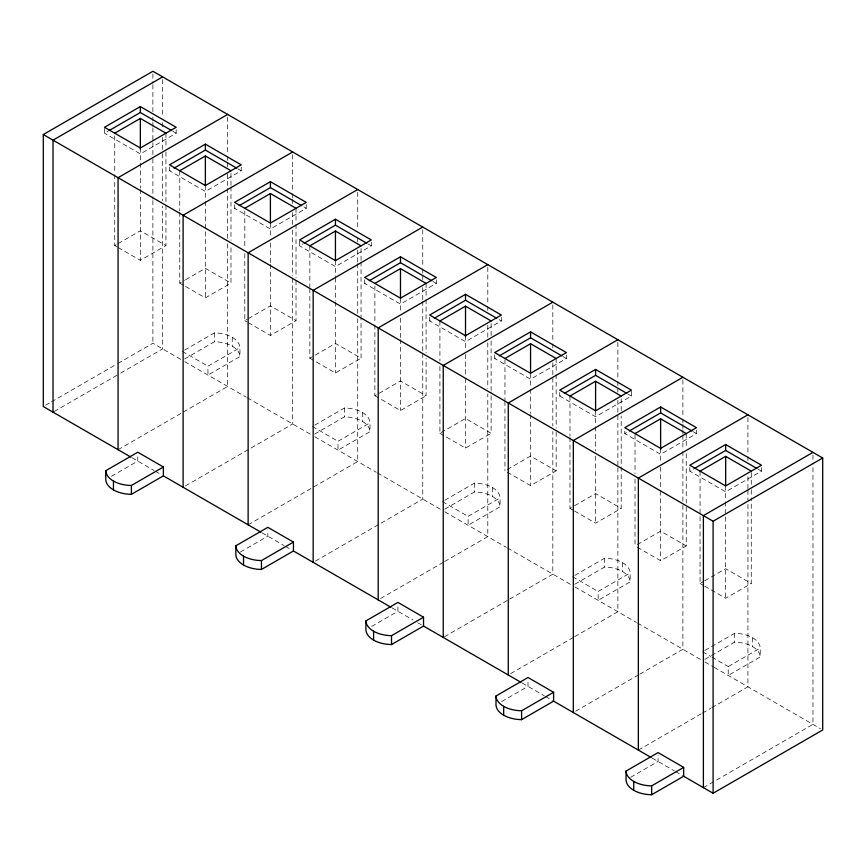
<?xml version="1.0" encoding="UTF-8"?>
<svg xmlns="http://www.w3.org/2000/svg" width="866" height="866" viewBox="0 0 866 866"><rect width="100%" height="100%" fill="white"/><g stroke="black" fill="none" stroke-linecap="round" stroke-linejoin="round"><path stroke-width="0.65" stroke-dasharray="4.33 3.25" d="M104.494 128.471L104.494 133.202L107.969 131.199M176.188 129.662L176.188 133.202L140.346 153.899L104.494 133.202M169.53 167.203L169.53 170.754L172.994 168.751M241.224 167.203L241.224 170.754L205.372 191.451L169.53 170.754M114.734 174.672L114.734 245.554L117.062 244.212M118.231 243.541L140.346 230.778L165.947 245.554L165.947 205.437M118.231 247.568L140.346 260.341L165.947 245.554M234.567 204.755L234.567 208.305L236.873 206.963M306.261 204.755L306.261 208.305L270.409 229.003L234.567 208.305M179.771 212.213L179.771 283.106L184.426 280.422M185.595 279.74L205.372 268.319L230.984 283.106L230.984 245.652M185.595 286.462L205.372 297.882L230.984 283.106M299.604 241.116L299.604 245.847L303.068 243.844M45.627 405.191L50.293 402.506M51.462 401.835L116.748 364.142M117.917 363.46L152.892 343.272L182.336 360.267M54.201 411.491L119.486 373.798M120.645 373.116L162.613 348.89L162.613 206.151M184.62 350.08L214.335 332.923A26.251 15.155 0 0 1 239.947 347.71L239.947 356.575L207.937 375.054L207.937 366.188L239.947 347.71M371.298 242.307L371.298 245.847L335.445 266.544L299.604 245.847M244.807 253.781L244.807 320.647L247.135 319.305M248.304 318.634L270.409 305.871L296.02 320.647L296.02 279.188M184.62 358.957L214.335 341.789A26.251 15.155 0 0 1 239.947 356.575M248.304 322.672L270.409 335.434L296.02 320.647M364.64 279.848L364.64 283.399L368.104 281.396M118.068 449.703L182.185 412.692M183.354 412.01L227.65 386.442L227.65 241.008M436.323 279.848L436.323 283.399L400.482 304.096L364.64 283.399M309.844 288.649L309.844 358.199L335.445 343.412L361.046 358.199L361.046 318.071M111.487 476.268L137.781 461.091L137.781 454.758M309.844 358.199L335.445 372.986L361.046 358.199M429.677 317.4L429.677 320.95L431.982 319.608M185.432 485.913L292.686 423.983L292.686 277.207M314.694 425.174L344.408 408.016A26.251 15.155 0 0 1 370.009 422.803L370.009 431.669L338.011 450.147L338.011 441.281L370.009 422.803M501.36 317.4L501.36 320.95L465.518 341.637L429.677 320.95M374.881 324.858L374.881 395.751L400.482 380.964L426.083 395.751L426.083 358.297M314.694 434.05L344.408 416.892A26.251 15.155 0 0 1 370.009 431.669M374.881 395.751L400.482 410.527L426.083 395.751M494.702 354.941L494.702 358.492L498.177 356.489M248.131 524.807L357.723 461.535L357.723 318.796M566.396 354.941L566.396 358.492L530.555 379.189L494.702 358.492M439.917 366.415L439.917 433.292L465.518 418.516L491.119 433.292L491.119 391.833M240.412 552.021L267.854 536.184L267.854 529.851M439.917 433.292L465.518 448.079L491.119 433.292M559.739 392.493L559.739 396.043L563.214 394.041M315.505 561.006L422.76 499.076L422.76 353.653M444.756 500.277L474.481 483.12A26.251 15.155 0 0 1 500.083 497.896L500.083 506.772L468.073 525.251L468.073 516.374L500.083 497.896M631.433 391.313L631.433 396.043L595.592 416.741L559.739 396.043M507.281 469.502L530.555 456.057L556.156 470.844L556.156 429.384M444.756 509.143L474.481 491.985A26.251 15.155 0 0 1 500.083 506.772M507.281 472.187L530.555 485.631L556.156 470.844M624.776 431.225L624.776 433.585L628.251 431.582M380.542 598.547L443.489 562.207M444.659 561.536L487.796 536.628L487.796 393.889M696.47 430.045L696.47 433.585L660.628 454.282L624.776 433.585M569.98 437.503L569.98 508.396L573.476 506.372M574.634 505.701L595.592 493.609L621.193 508.396L621.193 416.102M371.633 626.454L397.927 611.277L397.927 604.944M574.634 511.081L595.592 523.172L621.193 508.396M689.812 467.586L689.812 471.136L694.435 468.463M444.41 636.77L508.526 599.748M509.695 599.077L552.833 574.18L552.833 431.441M574.829 575.37L604.555 558.213A26.251 15.155 0 0 1 630.156 572.989L630.156 581.865L598.146 600.344L598.146 591.467L630.156 572.989M761.506 467.586L761.506 471.136L725.654 491.834L689.812 471.136M637.344 544.595L660.628 531.161L686.229 545.937L686.229 504.477M574.829 584.236L604.555 567.078A26.251 15.155 0 0 1 630.156 581.865M637.344 547.28L660.628 560.724L686.229 545.937M510.604 673.651L573.563 637.3M574.732 636.629L617.869 611.721L617.869 466.298M700.053 471.136L700.053 583.489L703.549 581.476M704.707 580.794L725.654 568.702L751.266 583.489L751.266 497.885M501.706 701.557L527.989 686.381L527.989 680.037M704.707 586.174L725.654 598.265L751.266 583.489M575.641 711.192L638.599 674.852M639.768 674.17L682.895 649.273L682.895 502.496M704.902 650.463L734.617 633.306A26.251 15.155 0 0 1 760.229 648.093L760.229 656.958L728.219 675.437L728.219 666.571L760.229 648.093M704.902 659.329L734.617 642.171A26.251 15.155 0 0 1 760.229 656.958M638.35 750.086L701.298 713.746M702.467 713.064L710.629 708.356M711.798 707.684L747.932 686.825L747.932 500.992M630.632 777.311L658.063 761.474L658.063 755.141M703.387 787.638L812.968 724.366L812.968 463.137M172.713 131.199L176.188 133.202M237.749 168.751L241.224 170.754M303.944 206.963L306.261 208.305M367.823 243.844L371.298 245.847M432.859 281.396L436.323 283.399M499.054 319.608L501.36 320.95M562.932 356.489L566.396 358.492M627.969 394.041L631.433 396.043M693.006 431.582L696.47 433.585M758.031 469.134L761.506 471.136M114.734 245.554L117.062 246.897M179.771 283.106L184.426 285.791M244.807 320.647L247.135 322M569.98 508.396L573.476 510.41M700.053 583.489L703.549 585.503M182.336 351.401L207.937 366.188M312.399 426.494L338.011 441.281M442.472 501.598L468.073 516.374M572.545 576.691L598.146 591.467M702.618 651.784L710.759 656.493M711.928 657.164L728.219 666.571M184.664 361.62L246.236 397.169M247.395 397.84L311.24 434.7M314.726 436.713L376.309 472.262M377.468 472.933L441.314 509.793M444.799 511.806L506.372 547.355M507.541 548.026L571.387 584.886M574.872 586.899L636.445 622.448M637.603 623.119L701.46 659.989M704.946 662.003L713.086 666.701M714.255 667.372L820.535 728.739M131.978 457.746L154.072 470.498M155.241 471.169L161.054 474.525M262.052 532.839L284.145 545.591M285.304 546.262L291.128 549.629M392.125 607.932L413.05 620.013M417.704 622.708L421.201 624.722M522.198 683.025L544.281 695.788M545.45 696.459L552.432 700.486M652.26 758.129L674.354 770.881M675.523 771.552L682.505 775.579M812.968 455.061L812.968 461.795M752.543 637.744L752.543 646.61M751.266 472.479L751.266 484.516M751.266 489.864L751.266 496.554M747.932 417.509L747.932 455.213M747.932 456.555L747.932 460.593M747.932 476.755L747.932 488.879M747.932 490.221L747.932 499.65M734.617 633.306L734.617 642.171M725.654 485.923L725.654 500.635M725.654 501.825L725.654 598.265M686.229 433.585L686.229 448.307M686.229 453.654L686.229 503.135M682.895 379.957L682.895 417.661M682.895 419.014L682.895 423.052M682.895 424.394L682.895 428.432M682.895 429.785L682.895 433.823M682.895 435.165L682.895 449.984M682.895 451.327L682.895 501.154M660.628 448.371L660.628 461.751M660.628 467.099L660.628 489.831M660.628 491.033L660.628 560.724M635.016 434.927L635.016 473.713M635.016 479.06L635.016 545.937M622.47 562.64L622.47 571.517M621.193 398.717L621.193 410.755M617.869 342.416L617.869 380.12M617.869 381.462L617.869 392.233M617.869 400.319L617.869 464.945M604.555 558.213L604.555 567.078M595.592 410.82L595.592 425.542M595.592 426.732L595.592 450.948M595.592 456.155L595.592 523.172M569.98 396.043L569.98 436.172M556.156 358.492L556.156 373.203M556.156 374.545L556.156 428.042M552.833 304.864L552.833 342.568M552.833 343.91L552.833 347.959M552.833 362.767L552.833 426.05M530.555 373.278L530.555 387.99M530.555 389.191L530.555 413.396M530.555 414.598L530.555 485.631M504.954 359.834L504.954 399.951M504.954 401.294L504.954 470.844M492.408 487.547L492.408 496.424M491.119 323.624L491.119 335.662M491.119 341.009L491.119 390.49M487.796 267.313L487.796 305.016M487.796 306.369L487.796 310.407M487.796 325.215L487.796 337.339M487.796 342.72L487.796 388.509M474.481 483.12L474.481 491.985M465.518 335.727L465.518 350.297M465.518 354.454L465.518 377.186M465.518 378.388L465.518 448.079M439.917 320.95L439.917 361.068M426.083 283.399L426.083 298.11M426.083 299.452L426.083 352.949M422.76 229.771L422.76 267.475M422.76 268.817L422.76 274.208M422.76 275.55L422.76 279.588M422.76 287.674L422.76 299.788M422.76 301.141L422.76 352.31M400.482 298.185L400.482 312.897M400.482 318.103L400.482 338.303M400.482 339.504L400.482 410.527M374.881 286.072L374.881 323.527M362.334 412.454L362.334 421.32M361.046 248.52L361.046 260.558M361.046 261.9L361.046 316.74M357.723 192.22L357.723 229.923M357.723 238.009L357.723 242.047M357.723 250.122L357.723 262.246M357.723 263.589L357.723 313.416M344.408 408.016L344.408 416.892M335.445 260.634L335.445 276.687M335.445 277.878L335.445 300.762M335.445 301.953L335.445 372.986M309.844 245.847L309.844 287.317M296.02 208.305L296.02 223.017M296.02 224.348L296.02 277.856M292.686 154.678L292.686 192.382M292.686 193.724L292.686 197.762M292.686 199.115L292.686 204.495M292.686 212.571L292.686 224.695M292.686 230.085L292.686 275.864M270.409 223.082L270.409 237.793M270.409 243.01L270.409 263.21M270.409 264.411L270.409 335.434M244.807 210.979L244.807 248.423M232.261 337.361L232.261 346.227M230.984 173.427L230.984 185.465M230.984 186.807L230.984 240.304M227.65 117.127L227.65 154.83M227.65 156.172L227.65 161.563M227.65 162.905L227.65 166.943M227.65 173.676L227.65 187.143M227.65 188.496L227.65 239.666M214.335 332.923L214.335 341.789M205.372 185.541L205.372 200.252M205.372 201.442L205.372 297.882M179.771 170.754L179.771 210.882M165.947 133.202L165.947 146.581M165.947 151.929L165.947 204.095M162.613 79.575L162.613 117.278M162.613 122.669L162.613 126.707M162.613 137.477L162.613 152.297M162.613 153.639L162.613 200.771M152.892 73.956L152.892 83.385M152.892 84.738L152.892 111.66M152.892 117.051L152.892 121.088M152.892 122.442L152.892 126.479M152.892 127.822L152.892 141.288M152.892 142.63L152.892 157.45M152.892 158.792L152.892 199.191M152.892 200.533L152.892 343.272M140.346 147.989L140.346 188.117M140.346 189.448L140.346 260.341M114.734 135.886L114.734 173.33"/><path stroke-width="1.3" d="M130.82 457.075L43.3 406.544L43.3 134.533L152.892 71.272L822.7 457.984L822.7 729.984L713.108 793.256L683.664 776.25L651.665 794.728A26.251 15.155 0 0 1 626.053 779.952L626.053 771.076L658.063 752.597L683.664 767.384L683.664 776.25M162.613 76.89L53.032 140.151L53.032 412.162M140.346 106.594L104.494 127.291L140.346 147.989L176.188 127.291L140.346 106.594L140.346 112.515L109.116 130.539M114.734 133.202L140.346 118.426L165.947 133.202M227.65 114.431L118.068 177.703L118.068 449.703M205.372 144.146L169.53 164.843L205.372 185.541L241.224 164.843L205.372 144.146L205.372 150.056L174.153 168.08M179.771 170.754L205.372 155.977L230.984 170.754M292.686 151.983L183.105 215.255L183.105 487.255M270.409 181.698L234.567 202.384L270.409 223.082L306.261 202.384L270.409 181.698L270.409 187.608L239.189 205.632M244.807 208.305L270.409 193.519L296.02 208.305M357.723 189.524L248.131 252.796L248.131 524.807M335.445 219.239L299.604 239.936L335.445 260.634L371.298 239.936L335.445 219.239L335.445 225.16L366.664 243.184M304.226 243.184L335.445 225.16M309.844 245.847L335.445 231.07L361.046 245.847M422.76 227.076L313.167 290.348L313.167 562.348M400.482 256.791L364.64 277.488L400.482 298.185L436.323 277.488L400.482 256.791L400.482 262.701L369.262 280.725M374.881 283.399L400.482 268.612L426.083 283.399M163.382 475.867L131.383 494.345A26.251 15.155 0 0 1 105.771 479.569L105.771 470.693L137.781 452.214L163.382 467.001L163.382 475.867L260.893 532.168M487.796 264.628L378.204 327.889L378.204 599.9M105.771 470.693A26.251 15.155 0 0 0 131.383 485.48L163.382 467.001M465.518 294.343L429.677 315.029L465.518 335.727L501.36 315.029L465.518 294.343L465.518 300.253L434.299 318.277M439.917 320.95L465.518 306.163L491.119 320.95M552.833 302.169L443.24 365.441L443.24 637.441M530.555 331.884L494.702 352.581L530.555 373.278L566.396 352.581L530.555 331.884L530.555 337.794L499.336 355.829M504.954 358.492L530.555 343.715L556.156 358.492M293.455 550.971L261.445 569.449A26.251 15.155 0 0 1 235.844 554.662L235.844 545.797L267.854 527.318L293.455 542.094L293.455 550.971L390.967 607.261M617.869 339.721L508.277 402.993L508.277 674.993M235.844 545.797A26.251 15.155 0 0 0 261.445 560.573L293.455 542.094M595.592 369.436L559.739 390.133L595.592 410.82L631.433 390.133L595.592 369.436L595.592 375.346L564.372 393.37M569.98 396.043L595.592 381.257L621.193 396.043M682.895 377.273L573.314 440.534L573.314 712.545M660.628 406.977L624.776 427.674L660.628 448.371L696.47 427.674L660.628 406.977L660.628 412.898L629.398 430.922M635.016 433.585L660.628 418.808L686.229 433.585M423.528 626.064L391.519 644.542A26.251 15.155 0 0 1 365.917 629.755L365.917 620.89L397.927 602.411L423.528 617.198L423.528 626.064L521.029 682.354M747.932 414.814L638.35 478.086L638.35 750.086M365.917 620.89A26.251 15.155 0 0 0 391.519 635.676L423.528 617.198M725.654 444.529L689.812 465.226L725.654 485.923L761.506 465.226L725.654 444.529L725.654 450.439L694.435 468.463M700.053 471.136L725.654 456.35L751.266 471.136M812.968 452.366L703.387 515.638L703.387 787.638M43.3 134.533L713.108 521.245L822.7 457.984M553.601 701.157L521.592 719.635A26.251 15.155 0 0 1 495.991 704.859L495.991 695.983L527.989 677.504L553.601 692.291L553.601 701.157L651.102 757.458M495.991 695.983A26.251 15.155 0 0 0 521.592 710.769L553.601 692.291M626.053 771.076A26.251 15.155 0 0 0 651.665 785.863L683.664 767.384M140.346 112.515L171.565 130.539M205.372 150.056L236.602 168.08M270.409 187.608L301.628 205.632M400.482 262.701L431.701 280.725M465.518 300.253L496.738 318.277M530.555 337.794L561.774 355.829M595.592 375.346L626.811 393.37M660.628 412.898L691.847 430.922M725.654 450.439L756.884 468.463M725.654 456.35L725.654 485.783M713.108 521.245L713.108 793.256M660.628 418.808L660.628 449.573M651.665 785.863L651.665 794.728M633.739 781.424L633.739 790.301M595.592 381.257L595.592 410.679M530.555 343.715L530.555 373.138M521.592 710.769L521.592 719.635M503.666 706.331L503.666 715.197M465.518 306.163L465.518 336.928M400.482 268.612L400.482 298.045M391.519 635.676L391.519 644.542M373.592 631.238L373.592 640.104M335.445 231.07L335.445 260.493M270.409 193.519L270.409 222.941M261.445 560.573L261.445 569.449M243.53 556.145L243.53 565.011M205.372 155.977L205.372 185.4M140.346 118.426L140.346 149.19M131.383 485.48L131.383 494.345M113.457 481.041L113.457 489.918"/></g></svg>
